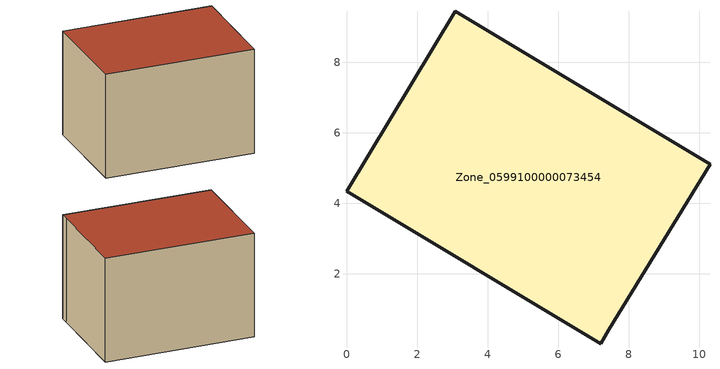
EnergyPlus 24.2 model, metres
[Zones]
Zone_0599100000073454
 floor ground (C_G): 0,4.34 3.08,9.44 10.31,5.1 7.44,0.41 7.21,0.01 z0
 wall outside (C_F): 10.31,5.1 3.08,9.44 0,4.34 7.21,0.01 7.44,0.41 10.31,5.1 z0:5.97
 roof outside (C_R): 3.08,9.44 0,4.34 7.21,0.01 7.44,0.41 10.31,5.1 z5.97
[BUILDING]
Pand.0599100000073454: North Axis=0; Terrain=City; Loads Convergence Tolerance Value=0.04; Temperature Convergence Tolerance Value=0.4; Solar Distribution=FullExterior; Maximum Number of Warmup Days=25; Minimum Number of Warmup Days=1
[Site:Location]
Rotterdam.The.Hague.AP_ZH_NLD Design_Conditions: Latitude=51.96; Longitude=4.45; Time Zone=1; Elevation=-4.5
[SITE:GROUNDTEMPERATURE:BUILDINGSURFACE]
18, 18, 18, 18, 18, 18, 18, 18, 18, 18, 18, 18
[MATERIAL] Thermal Absorptance=0.9; Solar Absorptance=0.7; Visible Absorptance=0.7
Name | Roughness | Thickness | Conductivity | Density | Specific Heat
G.TI.1965-1974 | MediumSmooth | 0.15 | 0.882353 | 540 | 1210
F.TI.1965-1974 | Rough | 0.3 | 0.697674 | 1920 | 840
R.TI.1965-1974 | MediumRough | 0.2 | 0.232558 | 1500 | 1000
[CONSTRUCTION]
C_G: G.TI.1965-1974
C_F: F.TI.1965-1974
C_R: R.TI.1965-1974
[ZONE]
Zone_0599100000073454: Type=1; Multiplier=1; Ceiling Height=Autocalculate; Volume=Autocalculate; Floor Area=autocalculate; Part of Total Floor Area=Yes
[ZONEINFILTRATION:DESIGNFLOWRATE]
Infil_Zone_0599100000073454: Zone or ZoneList or Space or SpaceList=Zone_0599100000073454; Schedule=AlwaysOn; Design Flow Rate Calculation Method=Flow/Area; Flow Rate per Floor Area=0.003; Constant Term Coefficient=1; Temperature Term Coefficient=0; Velocity Term Coefficient=0; Velocity Squared Term Coefficient=0
[HVACTEMPLATE:ZONE:IDEALLOADSAIRSYSTEM]
Zone_0599100000073454: Maximum Heating Supply Air Temperature=50; Minimum Cooling Supply Air Temperature=13; Maximum Heating Supply Air Humidity Ratio=0.0156; Minimum Cooling Supply Air Humidity Ratio=0.0077; Heating Limit=NoLimit; Cooling Limit=NoLimit; Dehumidification Control Type=ConstantSensibleHeatRatio; Cooling Sensible Heat Ratio=0.7; Dehumidification Setpoint=60; Humidification Control Type=None; Humidification Setpoint=30; Outdoor Air Method=None; Outdoor Air Flow Rate per Person=0.00944; Outdoor Air Flow Rate per Zone Floor Area=0; Outdoor Air Flow Rate per Zone=0; Demand Controlled Ventilation Type=None; Outdoor Air Economizer Type=NoEconomizer; Heat Recovery Type=None; Sensible Heat Recovery Effectiveness=0.7; Latent Heat Recovery Effectiveness=0.65
[ZONECONTROL:THERMOSTAT]
ThermostatControl_Zone_0599100000073454: Zone or ZoneList=Zone_0599100000073454; Control Type Schedule=DualSetpointControlType; Control 1=Thermostat_Zone_0599100000073454; Temperature Difference Between Cutout And Setpoint=0
[THERMOSTATSETPOINT:DUALSETPOINT]
Thermostat_Zone_0599100000073454: Heating Setpoint Temperature Schedule=HeatingSetpoint_Zone_0599100000073454; Cooling Setpoint Temperature Schedule=CoolingSetpoint_Zone_0599100000073454
[SCHEDULE:COMPACT]
HeatingSetpoint_Zone_0599100000073454: Through: 12/31, For: AllDays, Until: 24:00, 21
CoolingSetpoint_Zone_0599100000073454: Through: 12/31, For: AllDays, Until: 24:00, 24
DualSetpointControlType: Through: 12/31, For: AllDays, Until: 24:00, 4
AlwaysOn: Through: 12/31, For: AllDays, Until: 24:00, 1
